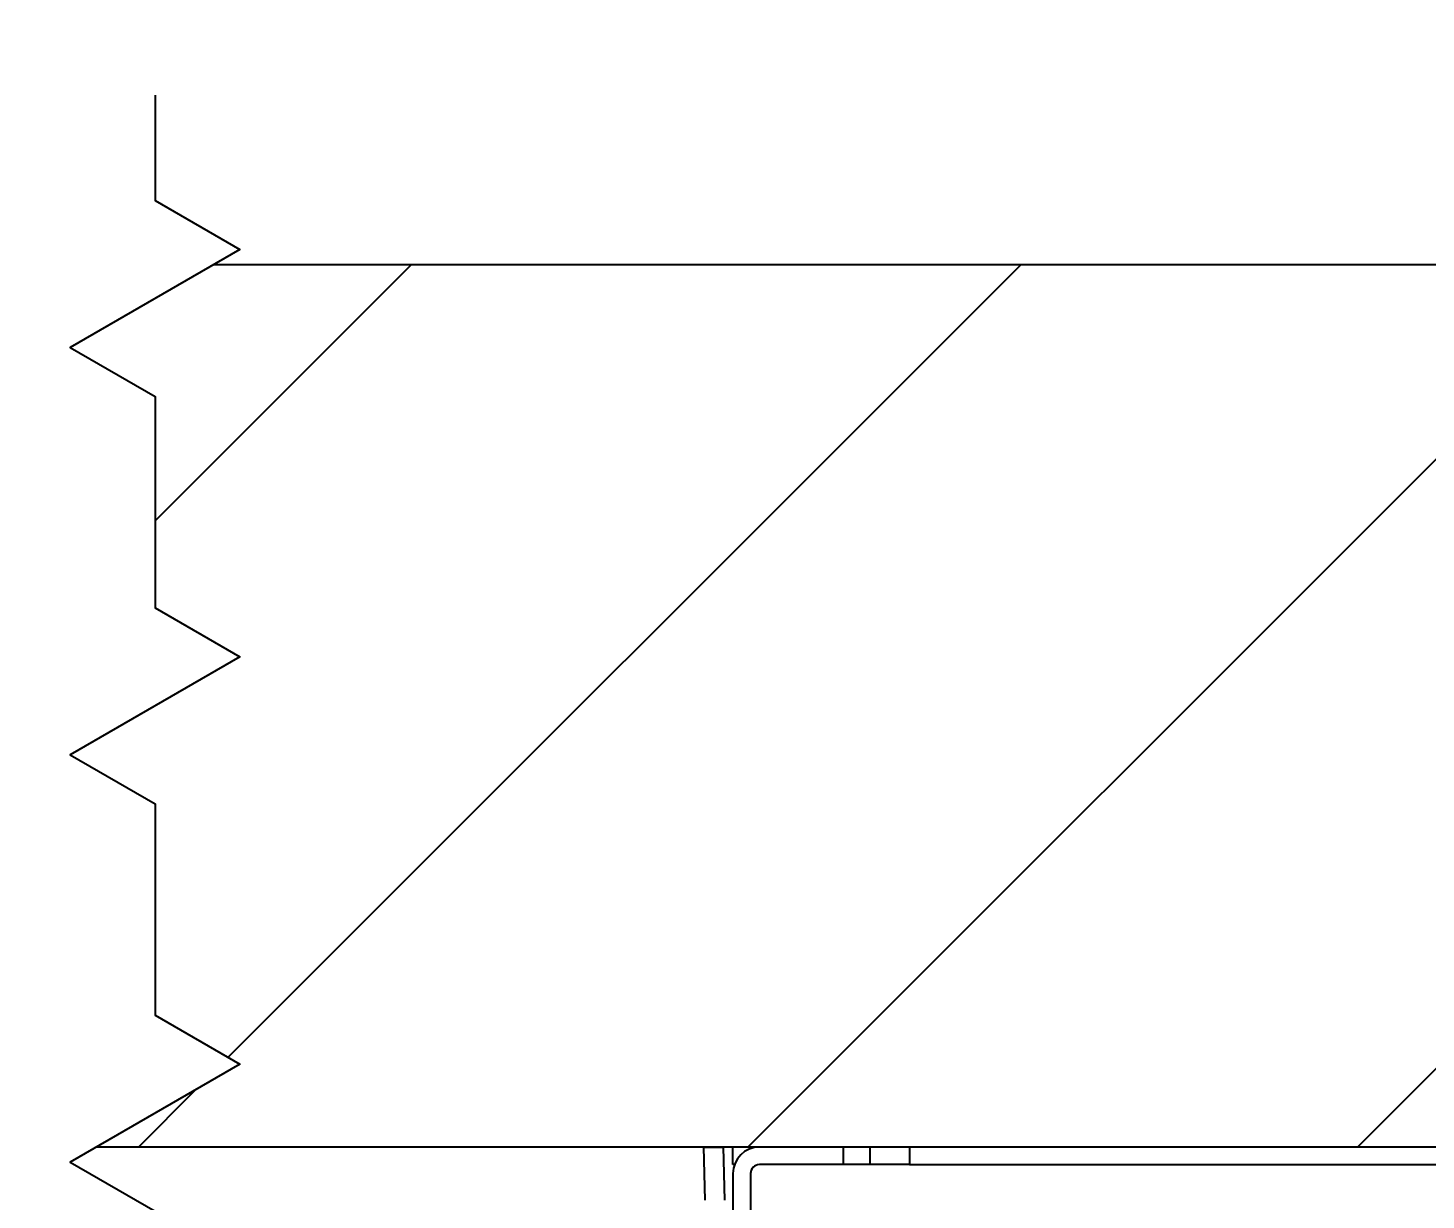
# Model space of a CAD drawing. Header units: millimetres. Extents: x 0 to 4637, y 0 to 3023.
# Drawn here: x 3486.7 to 3616, y 2674.8 to 2783.2 of the extents above; entities that cross this region are included whole.
import ezdxf
from ezdxf import colors
from ezdxf.entities.mleader import LeaderData, LeaderLine
from ezdxf.lldxf.tags import DXFTag
from ezdxf.math import Vec2, Vec3

# ---------------------------------------------------------------- set-up
doc = ezdxf.new("R2010")
doc.units = ezdxf.units.MM
for name, color, linetype in [('__192.168.1.11_U', 7, 'Continuous'), ('Default', 7, 'Continuous'), ('WALL', 7, 'Continuous')]:
    doc.layers.add(name, color=color, linetype=linetype)
doc.styles.get("Standard").update_dxf_attribs({"font": 'calibri.ttf'})
tags = doc.linetypes.add('CENTER2', pattern=[28.575, 19.05, -3.175, 3.175, -3.175]).pattern_tags.tags
tags[10:11] = [DXFTag(74, 4), DXFTag(75, 0), DXFTag(340, '0'), DXFTag(46, 0.0), DXFTag(50, 0.0), DXFTag(44, 0.0), DXFTag(45, 0.0)]
tags[8:9] = [DXFTag(74, 4), DXFTag(75, 0), DXFTag(340, '0'), DXFTag(46, 0.0), DXFTag(50, 0.0), DXFTag(44, 0.0), DXFTag(45, 0.0)]
tags[6:7] = [DXFTag(74, 4), DXFTag(75, 0), DXFTag(340, '0'), DXFTag(46, 0.0), DXFTag(50, 0.0), DXFTag(44, 0.0), DXFTag(45, 0.0)]
tags[4:5] = [DXFTag(74, 4), DXFTag(75, 0), DXFTag(340, '0'), DXFTag(46, 0.0), DXFTag(50, 0.0), DXFTag(44, 0.0), DXFTag(45, 0.0)]

# ---------------------------------------------------------------- blocks, each defined once
blk = doc.blocks.new('SE21')
at = {"color": 7, "linetype": 'CENTER2'}
for points in [[(424.043, 354.494), (424.043, 352.938), (425.293, 352.216), (422.793, 350.772), (424.043, 350.051), (424.043, 346.938), (425.293, 346.216), (422.793, 344.772), (424.043, 344.051), (424.043, 340.938), (425.293, 340.216), (422.793, 338.772), (424.043, 338.051), (424.043, 336.494)], [(429.043, 354.494), (429.043, 352.938), (430.293, 352.216), (427.793, 350.772), (429.043, 350.051), (429.043, 346.938), (430.293, 346.216), (427.793, 344.772), (429.043, 344.051), (429.043, 340.938), (430.293, 340.216), (427.793, 338.772), (429.043, 338.051), (429.043, 336.494)]]:
    blk.add_lwpolyline(points, dxfattribs=at)

msp = doc.modelspace()

# ---------------------------------------------------------------- hatches: boundary and pattern name
at = {"layer": 'WALL', "linetype": 'Continuous'}
h = msp.add_hatch(dxfattribs=at)
h.set_pattern_fill('LINE', scale=12.557105, angle=45, style=0)
h.set_pattern_definition([(45, (804.727, 551.313), (-28.1915, 28.1915), [])])
h.paths.add_polyline_path([(3972.0969, 2679.706), (3985.3825, 2687.3764), (3977.5343, 2691.9076), (3977.5343, 2711.4543), (3969.6861, 2715.9854), (3985.3825, 2725.0477), (3977.5343, 2729.5789), (3977.5343, 2749.1256), (3969.6861, 2753.6567), (3982.9717, 2761.3272), (3503.933, 2761.3272), (3490.6474, 2753.6567), (3498.4956, 2749.1256), (3498.4956, 2729.5789), (3506.3438, 2725.0477), (3490.6474, 2715.9854), (3498.4956, 2711.4543), (3498.4956, 2691.9076), (3506.3438, 2687.3764), (3493.0582, 2679.706)])

# ---------------------------------------------------------------- linework, layer by layer
at = {"layer": '__192.168.1.11_U', "color": 7, "linetype": 'Continuous'}
for p, q in [((3549.3674, 2674.799), (3549.2389, 2679.706)), ((3549.2389, 2679.706), (3551.0371, 2679.706)), ((3551.0371, 2679.706), (3551.1656, 2674.7992)), ((3551.9397, 2678.0736), (3551.9397, 2679.706)), ((3562.1423, 2679.706), (3554.3883, 2679.706)), ((3562.1423, 2679.706), (3562.1423, 2678.0736)), ((3568.2639, 2679.706), (3564.5909, 2679.706)), ((3564.5909, 2679.706), (3564.5909, 2678.0736)), ((3568.2639, 2679.706), (3568.2639, 2678.0736)), ((3552.0797, 2678.0736), (3551.9397, 2678.0736)), ((3551.9397, 2677.2574), (3551.9397, 2649.9855)), ((3553.5721, 2677.2574), (3553.5721, 2649.9855)), ((3562.1423, 2678.0736), (3554.3883, 2678.0736)), ((3564.5909, 2678.0736), (3562.1423, 2678.0736)), ((3568.2639, 2678.0736), (3564.5909, 2678.0736)), ((3568.2639, 2678.0736), (3815.9842, 2678.0736))]:
    msp.add_line(p, q, dxfattribs=at)
for radius in [2.4486, 0.8162]:
    msp.add_arc((3554.3883, 2677.2574), radius, 90, 180, dxfattribs=at)
at = {"layer": 'WALL', "color": 7, "linetype": 'Continuous'}
for p, q in [((3982.9717, 2761.3272), (3503.933, 2761.3272)), ((3972.0969, 2679.706), (3493.0582, 2679.706))]:
    msp.add_line(p, q, dxfattribs=at)

# ---------------------------------------------------------------- block references
at = {"layer": 'Default', "xscale": 6.278552465, "yscale": 6.278552465, "zscale": 6.278552465}
msp.add_blockref('SE21', (804.7265, 551.3132), dxfattribs=at)

# ---------------------------------------------------------------- leaders
at = {"layer": 'Default', "color": 7, "linetype": 'Continuous'}
ml = msp.add_multileader_mtext('Standard', dxfattribs=at)
ml.set_content('{\\pxsm0.9;\\fSolid Edge ANSI|b0||i0||c0|p34;\\W1.;ANTIBLAST VALVE\\P(MOUNTED ON 4" FLANGE)\\P}', color=256)
ml.set_leader_properties()
ml.build(insert=Vec2(0, 0))
ml.multileader.update_dxf_attribs({"dogleg_length": 52.3848, "arrow_head_size": 27.9082})
ctx = ml.context
ctx.base_point, ctx.char_height, ctx.arrow_head_size, ctx.landing_gap_size, ctx.plane_origin, ctx.plane_x_axis = Vec3(3358.7101, 2875.106), 27.908166, 27.9082, 9.7679, Vec3(804.7265, 551.3132), Vec3(0.15927238, 0)
notes = []
notes.append((ctx, [(0, (1, 1, 0), (3306.3252, 2875.106), (1, 0), 52.3848, [(0, [(3269.2706, 2720.3125)], 0, [])])]))
ctx.mtext.insert = Vec3(3368.4779, 2889.179)
for ctx, leaders in notes:
    for number, flags, end, landing, length, lines in leaders:
        leader = LeaderData()
        leader.index, (leader.has_last_leader_line, leader.has_dogleg_vector, leader.attachment_direction) = number, flags
        leader.last_leader_point, leader.dogleg_vector, leader.dogleg_length = Vec3(end), Vec3(landing), length
        for number, points, colour, breaks in lines:
            line = LeaderLine()
            line.index, line.vertices, line.color, line.breaks = number, Vec3.list(points), colors.encode_raw_color(colour), breaks
            leader.lines.append(line)
        ctx.leaders.append(leader)

doc.saveas('drawing.dxf')
